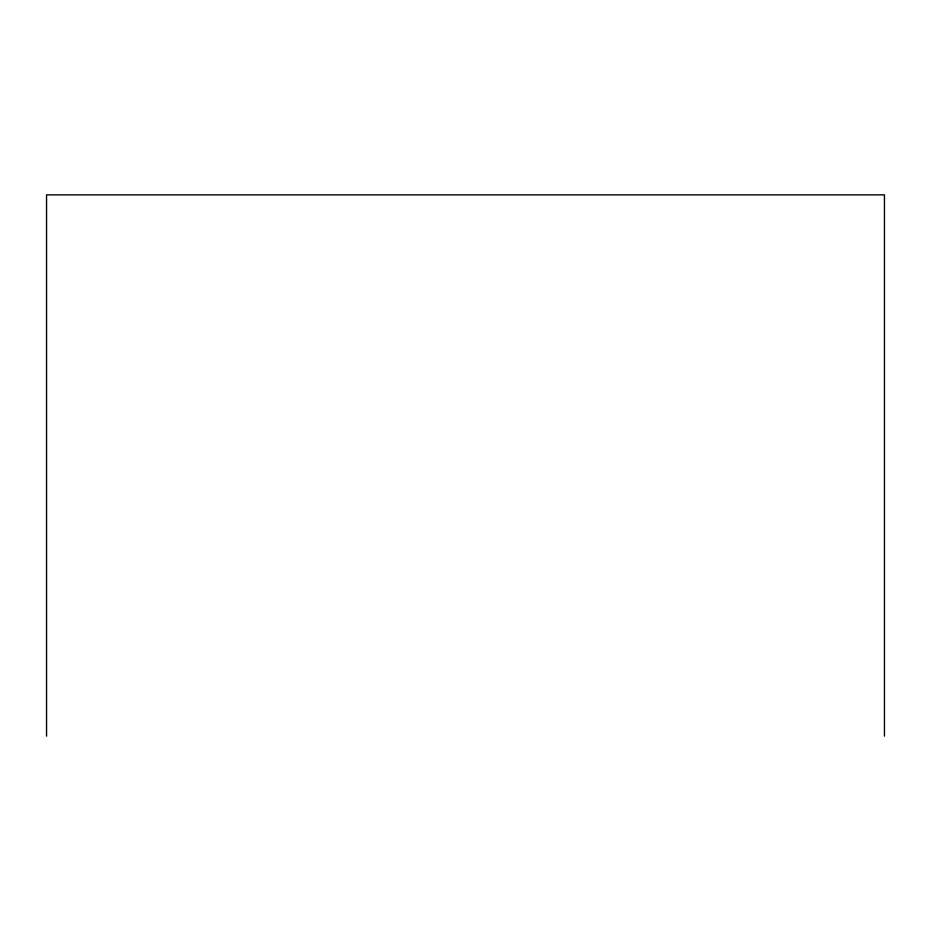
<?xml version="1.0" encoding="UTF-8"?>
<svg xmlns="http://www.w3.org/2000/svg" width="931" height="931" viewBox="0 0 931 931"><rect width="100%" height="100%" fill="white"/><g stroke="black" fill="none" stroke-linecap="round" stroke-linejoin="round"><path stroke-width="1.4" d="M884.45 736.142L884.45 194.858L46.55 194.858L46.55 736.142"/></g></svg>
